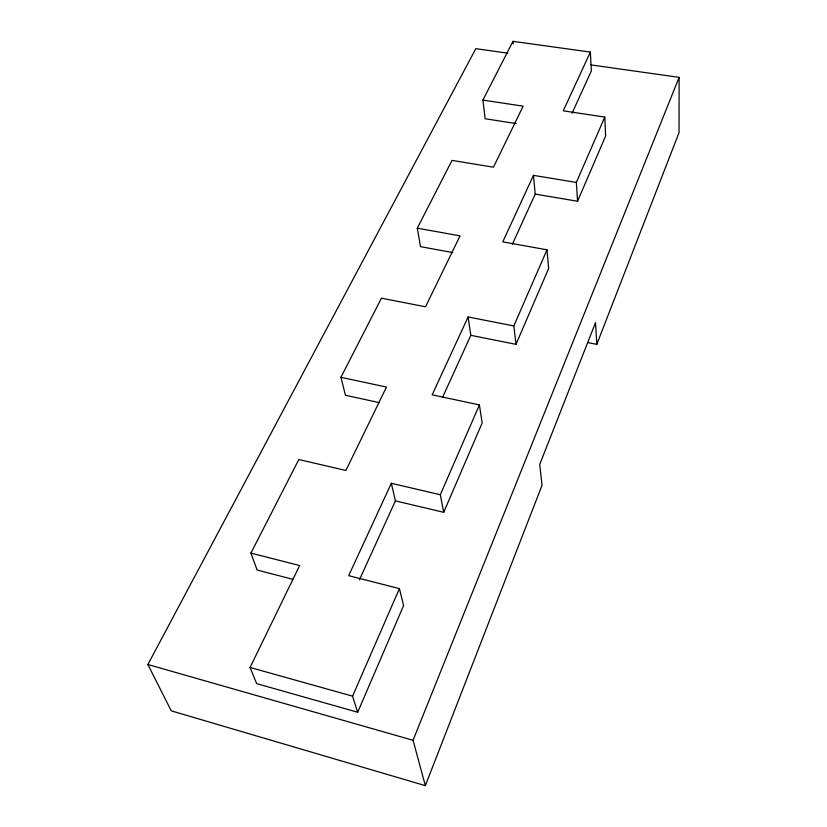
<?xml version="1.0" encoding="UTF-8"?>
<svg xmlns="http://www.w3.org/2000/svg" width="827" height="827" viewBox="0 0 827 827"><rect width="100%" height="100%" fill="white"/><g stroke="black" fill="none" stroke-linecap="round" stroke-linejoin="round"><path stroke-width="1.24" d="M590.891 64.909L679.122 77.356L679.039 132.64L596.794 344.352L588.08 342.636M507.778 53.176L475.814 48.669L147.878 664.505L171.241 710.848L425.347 785.65L542.036 485.294L539.742 464.392L595.523 322.664L596.794 344.352M425.347 785.65L413.055 740.289L679.122 77.356M516.224 123.564L485.139 118.747L482.896 100.077L523.14 106.166L493.44 167.209L452.018 160.386L417.294 228.18L460.039 235.871L425.533 306.796L381.454 298.175L340.931 377.308L386.478 387.057L345.882 470.491L298.836 459.512L250.912 553.087L299.643 565.544L250.064 667.451L256.659 683.629L357.688 712.243L403.597 605.55L399.42 588.607L348.684 575.664L391.326 483.288L440.305 494.732L443.717 512.316L395.399 500.862L391.326 483.288M443.717 512.316L482.151 422.99L479.422 404.92L432.159 394.83L468.103 316.968L513.825 325.931L515.996 344.342L470.842 335.328L468.103 316.968M515.996 344.342L548.642 268.475L546.988 249.806L502.764 241.877L533.467 175.355L576.336 182.426L604.795 117.083L563.259 110.818L590.364 52.07L512.967 41.35L482.896 100.077M512.389 244.172L535.214 194.097L577.566 201.24L605.643 135.99L604.795 117.083M357.688 712.243L352.571 696.169L399.42 588.607M440.305 494.732L479.422 404.92M513.825 325.931L546.988 249.806M359.404 579.851L395.399 500.862M442.466 397.601L470.842 335.328M572.088 113.196L591.346 70.915L590.364 52.07M452.814 252.576L420.519 246.653L417.294 228.18M379.169 402.604L345.438 395.265L340.931 377.308M292.882 579.313L257.135 570.061L250.912 553.087M250.064 667.451L352.571 696.169M147.878 664.505L413.055 740.289M512.967 41.35L513.216 43.841M533.467 175.355L535.214 194.097M576.336 182.426L577.566 201.24"/></g></svg>
